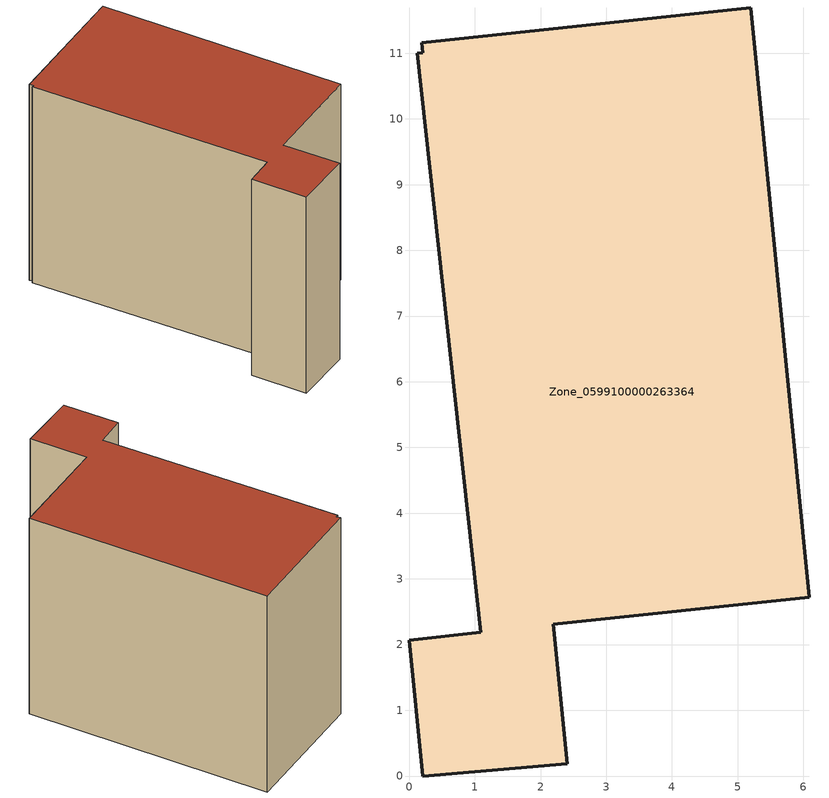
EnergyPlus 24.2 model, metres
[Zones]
Zone_0599100000263364
 floor ground (C_G): 2.19,2.31 2.41,0.19 0.21,0 0,2.07 1.09,2.19 0.13,11 0.21,11.01 0.19,11.16 5.2,11.69 6.09,2.72 z0
 wall outside (C_F): 0,2.07 0.21,0 2.41,0.19 2.19,2.31 6.09,2.72 5.2,11.69 0.19,11.16 0.21,11.01 0.13,11 1.09,2.19 0,2.07 z0:8
 roof outside (C_R): 5.2,11.69 0.19,11.16 0.21,11.01 0.13,11 1.09,2.19 0,2.07 0.21,0 2.41,0.19 2.19,2.31 6.09,2.72 z8
[BUILDING]
Pand.0599100000263364: North Axis=0; Terrain=City; Loads Convergence Tolerance Value=0.04; Temperature Convergence Tolerance Value=0.4; Solar Distribution=FullExterior; Maximum Number of Warmup Days=25; Minimum Number of Warmup Days=1
[Site:Location]
Rotterdam.The.Hague.AP_ZH_NLD Design_Conditions: Latitude=51.96; Longitude=4.45; Time Zone=1; Elevation=-4.5
[SITE:GROUNDTEMPERATURE:BUILDINGSURFACE]
18, 18, 18, 18, 18, 18, 18, 18, 18, 18, 18, 18
[MATERIAL] Thermal Absorptance=0.9; Solar Absorptance=0.7; Visible Absorptance=0.7
Name | Roughness | Thickness | Conductivity | Density | Specific Heat
G.TI.1975-1991 | MediumSmooth | 0.15 | 0.288461 | 540 | 1210
F.TI.1975-1991 | Rough | 0.3 | 0.230769 | 1920 | 840
R.TI.1975-1991 | MediumRough | 0.2 | 0.153846 | 1500 | 1000
[CONSTRUCTION]
C_G: G.TI.1975-1991
C_F: F.TI.1975-1991
C_R: R.TI.1975-1991
[ZONE]
Zone_0599100000263364: Type=1; Multiplier=1; Ceiling Height=Autocalculate; Volume=Autocalculate; Floor Area=autocalculate; Part of Total Floor Area=Yes
[ZONEINFILTRATION:DESIGNFLOWRATE]
Infil_Zone_0599100000263364: Zone or ZoneList or Space or SpaceList=Zone_0599100000263364; Schedule=AlwaysOn; Design Flow Rate Calculation Method=Flow/Area; Flow Rate per Floor Area=0.003; Constant Term Coefficient=1; Temperature Term Coefficient=0; Velocity Term Coefficient=0; Velocity Squared Term Coefficient=0
[HVACTEMPLATE:ZONE:IDEALLOADSAIRSYSTEM]
Zone_0599100000263364: Maximum Heating Supply Air Temperature=50; Minimum Cooling Supply Air Temperature=13; Maximum Heating Supply Air Humidity Ratio=0.0156; Minimum Cooling Supply Air Humidity Ratio=0.0077; Heating Limit=NoLimit; Cooling Limit=NoLimit; Dehumidification Control Type=ConstantSensibleHeatRatio; Cooling Sensible Heat Ratio=0.7; Dehumidification Setpoint=60; Humidification Control Type=None; Humidification Setpoint=30; Outdoor Air Method=None; Outdoor Air Flow Rate per Person=0.00944; Outdoor Air Flow Rate per Zone Floor Area=0; Outdoor Air Flow Rate per Zone=0; Demand Controlled Ventilation Type=None; Outdoor Air Economizer Type=NoEconomizer; Heat Recovery Type=None; Sensible Heat Recovery Effectiveness=0.7; Latent Heat Recovery Effectiveness=0.65
[ZONECONTROL:THERMOSTAT]
ThermostatControl_Zone_0599100000263364: Zone or ZoneList=Zone_0599100000263364; Control Type Schedule=DualSetpointControlType; Control 1=Thermostat_Zone_0599100000263364; Temperature Difference Between Cutout And Setpoint=0
[THERMOSTATSETPOINT:DUALSETPOINT]
Thermostat_Zone_0599100000263364: Heating Setpoint Temperature Schedule=HeatingSetpoint_Zone_0599100000263364; Cooling Setpoint Temperature Schedule=CoolingSetpoint_Zone_0599100000263364
[SCHEDULE:COMPACT]
HeatingSetpoint_Zone_0599100000263364: Through: 12/31, For: AllDays, Until: 24:00, 21
CoolingSetpoint_Zone_0599100000263364: Through: 12/31, For: AllDays, Until: 24:00, 24
DualSetpointControlType: Through: 12/31, For: AllDays, Until: 24:00, 4
AlwaysOn: Through: 12/31, For: AllDays, Until: 24:00, 1
